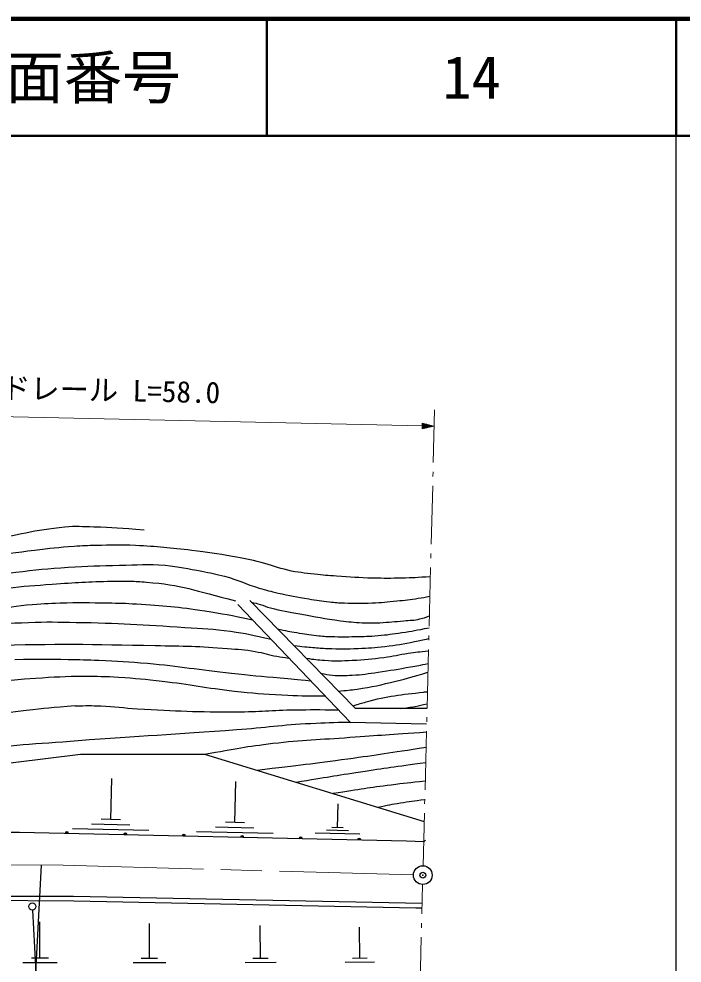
# Model space of a CAD drawing. Units: millimetres, scale not verified. Extents: x 40000 to 680000, y 20000 to 380000.
# Drawn here: x 522778 to 579500, y 299236 to 380000 of the extents above; entities that cross this region are included whole.
import ezdxf
from ezdxf.enums import TextEntityAlignment as Align

# ---------------------------------------------------------------- set-up
doc = ezdxf.new("R2010")
doc.units = ezdxf.units.MM
doc.header["$LTSCALE"] = 1000
doc.header["$PDMODE"] = 32
doc.header["$PDSIZE"] = 500
doc.linetypes.add('CHAIN', pattern=[18.5, 12, -1.5, 3.5, -1.5])
for name, color, linetype, lineweight in [('M-BGD', 7, 'Continuous', 25), ('M-BGD-HTXT', 7, 'Continuous', 13), ('M-BMK', 2, 'CHAIN', 13), ('M-BMK-SRVR', 3, 'Continuous', 25), ('M-STR-HTXT', 7, 'Continuous', 13), ('M-STR-STRC', 7, 'Continuous', 25), ('M-TTL', 2, 'Continuous', 140), ('M-TTL-BAND', 7, 'Continuous', 25), ('M-TTL-LINE', 7, 'Continuous', 50)]:
    doc.layers.add(name, color=color, linetype=linetype, lineweight=lineweight)
doc.layers.add('M-OTRS', color=6, linetype='Continuous')
doc.layers.add('M-TTL-TXT', color=7, linetype='Continuous')
doc.styles.add('ＭＳ ゴシック', font='')
doc.styles.get('ＭＳ ゴシック').set_extended_font_data('MS Gothic')

msp = doc.modelspace()

# ---------------------------------------------------------------- linework, layer by layer
at = {"layer": 'M-BGD'}
for p, q in [((530647, 311519), (530727, 315015)), ((541256, 311264), (541336, 314759)), ((550033, 310827), (550079, 312857)), ((532276, 311045), (528999, 311119)), ((531467, 311500), (529828, 311538)), ((542075, 311245), (540437, 311283)), ((533905, 310570), (527350, 310720)), ((544513, 310315), (537959, 310465)), ((542884, 310790), (539607, 310864)), ((551924, 310277), (548118, 310363)), ((550979, 310552), (549075, 310595)), ((550509, 310817), (549557, 310838)), ((557552, 309756), (557398, 309610)), ((524583, 299655), (524577, 302768)), ((533946, 299641), (533939, 302615)), ((543441, 299633), (543426, 302460)), ((551927, 299642), (551912, 302321)), ((525313, 299657), (523854, 299654)), ((534643, 299643), (533249, 299640)), ((544104, 299637), (542779, 299630)), ((552555, 299645), (551299, 299638)), ((526043, 299269), (523125, 299263)), ((535341, 299272), (532552, 299266)), ((544768, 299287), (542118, 299273)), ((553184, 299313), (550672, 299300))]:
    msp.add_line(p, q, dxfattribs=at)
for points in [[(541496, 329914), (551111, 319855), (557653, 319696)], [(557687, 321006), (551555, 321009), (542517, 330242)], [(509275, 310105), (519497, 316047), (528055, 317094), (538655, 317094), (557442, 311360)], [(557398, 309610), (555931, 309657), (522827, 310419), (516477, 310419), (511058, 310249), (499514, 309317)], [(403193, 262266), (405794, 264394), (411890, 269051), (417732, 273115), (425437, 278195), (433988, 283105), (438137, 285391), (448551, 290471), (451599, 291826), (456171, 293604), (459896, 294959), (466162, 296991), (470649, 298345), (478354, 300377), (485127, 301732), (490884, 302748), (497065, 303595), (500875, 304018), (507394, 304526), (512390, 304780), (519586, 304949), (527460, 304949), (557264, 304353)], [(403375, 261950), (406105, 264080), (412408, 268839), (418161, 272825), (425735, 277710), (434267, 282610), (438399, 284886), (448791, 289956), (451818, 291301), (456371, 293072), (460081, 294421), (466332, 296448), (470804, 297798), (478517, 299925), (485251, 301318), (490995, 302282), (497165, 303152), (500920, 303551), (507427, 304084), (512426, 304421), (519617, 304634), (527482, 304554), (556739, 303968), (557255, 303960)]]:
    msp.add_lwpolyline(points, dxfattribs=at)
for centre, radius in [((526882, 310325), 150), ((526882, 310325), 120), ((526882, 310325), 100), ((526882, 310325), 100), ((526882, 310325), 100), ((526882, 310325), 100), ((531881, 310210), 150), ((531881, 310210), 120), ((531881, 310210), 100), ((531881, 310210), 100), ((531881, 310210), 100), ((531881, 310210), 100), ((536880, 310095), 150), ((536880, 310095), 120), ((536880, 310095), 100), ((536880, 310095), 100), ((536880, 310095), 100), ((536880, 310095), 100), ((541878, 309980), 150), ((541878, 309980), 120), ((541878, 309980), 100), ((541878, 309980), 100), ((541878, 309980), 100), ((541878, 309980), 100), ((546877, 309865), 150), ((546877, 309865), 120), ((546877, 309865), 100), ((546877, 309865), 100), ((546877, 309865), 100), ((546877, 309865), 100), ((551876, 309750), 150), ((551876, 309750), 120), ((551876, 309750), 100), ((551876, 309750), 100), ((551876, 309750), 100), ((551876, 309750), 100)]:
    msp.add_arc(centre, radius, 358.6814, 178.6814, dxfattribs=at)
for points, knots in [([(499079, 329297), (499228, 329369), (499273, 329384), (499399, 329439), (501920, 330537), (503465, 330810), (506092, 331623), (508675, 332422), (510156, 332757), (512769, 333452), (515620, 334210), (517199, 334717), (520084, 335334), (522656, 335884), (524090, 336292), (526707, 336559), (527666, 336657), (528211, 336577), (529175, 336559), (530863, 336527), (531429, 336461), (533489, 336293)], [0, 0, 0, 0, 1, 1, 1, 2, 2, 2, 3, 3, 3, 4, 4, 4, 5, 5, 5, 6, 6, 6, 7, 7, 7, 7]), ([(557973, 332284), (556799, 332207), (556482, 332186), (555524, 332162), (554566, 332138), (554028, 332139), (553069, 332162), (551844, 332190), (551159, 332246), (549936, 332331), (549208, 332382), (548799, 332416), (548074, 332500), (547177, 332604), (546668, 332639), (545788, 332839), (544880, 333045), (544404, 333285), (543502, 333516), (542553, 333759), (542010, 333851), (541046, 334024), (539698, 334267), (538936, 334373), (537575, 334532), (535695, 334752), (534639, 334868), (532749, 334956), (531428, 335017), (530685, 334987), (529362, 334956), (528634, 334938), (528226, 334923), (527500, 334871), (526174, 334776), (525432, 334700), (524113, 334532), (521060, 334144), (519340, 333958), (516324, 333347), (515026, 333084), (514306, 332906), (513022, 332585), (511263, 332145), (510274, 331909), (508534, 331400), (506562, 330822), (505503, 330354), (503536, 329759), (501566, 329163), (500908, 328991), (498459, 328352)], [0, 0, 0, 0, 1, 1, 1, 2, 2, 2, 3, 3, 3, 4, 4, 4, 5, 5, 5, 6, 6, 6, 7, 7, 7, 8, 8, 8, 9, 9, 9, 10, 10, 10, 11, 11, 11, 12, 12, 12, 13, 13, 13, 14, 14, 14, 15, 15, 15, 16, 16, 16, 17, 17, 17, 17]), ([(498544, 327420), (499057, 327637), (499212, 327686), (499644, 327844), (501287, 328444), (502265, 328607), (503962, 329029), (506204, 329586), (507460, 329901), (509720, 330384), (512453, 330967), (513994, 331251), (516747, 331738), (518990, 332135), (520244, 332386), (522504, 332670), (524251, 332889), (525235, 332982), (526992, 333093), (528709, 333201), (529674, 333232), (531394, 333262), (532915, 333289), (533774, 333405), (535289, 333262), (536523, 333146), (537203, 332983), (538422, 332754), (539187, 332611), (539616, 332527), (540369, 332331), (541553, 332022), (542158, 331658), (543332, 331315), (543956, 331133), (544306, 331030), (544941, 330892), (545961, 330669), (546536, 330556), (547566, 330384), (548258, 330268), (548646, 330201), (549344, 330130), (549838, 330079), (550117, 330059), (550614, 330045), (551539, 330018), (552059, 330004), (552984, 330045), (553813, 330082), (554275, 330135), (555101, 330214), (555820, 330284), (556226, 330314), (556938, 330438), (557327, 330505), (557460, 330529), (557931, 330633)], [0, 0, 0, 0, 1, 1, 1, 2, 2, 2, 3, 3, 3, 4, 4, 4, 5, 5, 5, 6, 6, 6, 7, 7, 7, 8, 8, 8, 9, 9, 9, 10, 10, 10, 11, 11, 11, 12, 12, 12, 13, 13, 13, 14, 14, 14, 15, 15, 15, 16, 16, 16, 17, 17, 17, 18, 18, 18, 19, 19, 19, 19]), ([(498628, 325981), (500408, 326678), (500935, 326852), (502438, 327336), (505065, 328180), (506608, 328409), (509296, 329029), (511603, 329561), (512900, 329844), (515223, 330299), (516509, 330551), (517230, 330693), (518525, 330892), (519778, 331084), (520482, 331179), (521742, 331315), (523261, 331478), (524114, 331544), (525637, 331654), (527619, 331796), (528731, 331855), (530717, 331908), (531312, 331923), (531646, 331924), (532241, 331908), (532804, 331892), (533119, 331867), (533680, 331823), (536713, 331584), (537791, 331132), (541300, 330214)], [0, 0, 0, 0, 1, 1, 1, 2, 2, 2, 3, 3, 3, 4, 4, 4, 5, 5, 5, 6, 6, 6, 7, 7, 7, 8, 8, 8, 9, 9, 9, 10, 10, 10, 10]), ([(499097, 325266), (501437, 326005), (502107, 326204), (504068, 326687), (506387, 327258), (507718, 327440), (510070, 327859), (513215, 328418), (514987, 328675), (518149, 329137), (520212, 329438), (520871, 329533), (523436, 329876)], [0, 0, 0, 0, 1, 1, 1, 2, 2, 2, 3, 3, 3, 4, 4, 4, 4]), ([(523436, 329876), (524812, 329983), (525189, 330003), (526314, 330045), (527901, 330104), (528791, 330064), (530378, 330045), (531338, 330034), (531876, 330018), (532834, 329960), (535123, 329823), (536410, 329722), (538676, 329368), (540277, 329118), (540828, 329017), (542753, 328599)], [0, 0, 0, 0, 1, 1, 1, 2, 2, 2, 3, 3, 3, 4, 4, 4, 5, 5, 5, 5]), ([(542650, 330106), (543015, 330031), (543121, 330007), (543417, 329923), (543763, 329824), (543941, 329719), (544287, 329621), (545252, 329347), (545818, 329298), (546804, 329114), (548156, 328861), (548911, 328698), (550275, 328521), (551000, 328427), (551408, 328387), (552138, 328352), (552732, 328323), (553067, 328323), (553662, 328352), (554457, 328391), (554901, 328446), (555694, 328521), (556236, 328573), (556553, 328535), (557080, 328671), (557405, 328755), (557532, 328794), (557895, 328944)], [0, 0, 0, 0, 1, 1, 1, 2, 2, 2, 3, 3, 3, 4, 4, 4, 5, 5, 5, 6, 6, 6, 7, 7, 7, 8, 8, 8, 9, 9, 9, 9]), ([(544367, 326910), (542732, 327286), (542252, 327391), (540877, 327590), (539366, 327808), (538506, 327833), (536982, 327928), (533348, 328156), (531310, 328301), (527669, 328352), (526082, 328374), (525191, 328420), (523605, 328352), (520328, 328211), (518484, 328198), (515223, 327844), (514028, 327714), (513360, 327622), (512175, 327420), (510781, 327184), (510003, 327030), (508619, 326743), (507158, 326440), (506337, 326273), (504894, 325896), (503395, 325505), (502543, 325316), (501084, 324796), (500147, 324461), (499822, 324339), (498713, 323864)], [0, 0, 0, 0, 1, 1, 1, 2, 2, 2, 3, 3, 3, 4, 4, 4, 5, 5, 5, 6, 6, 6, 7, 7, 7, 8, 8, 8, 9, 9, 9, 10, 10, 10, 10]), ([(544890, 327818), (545688, 327658), (545899, 327615), (546550, 327505), (547209, 327393), (547578, 327319), (548243, 327251), (548738, 327200), (549016, 327181), (549513, 327166), (550306, 327143), (550752, 327147), (551545, 327166), (552306, 327185), (552734, 327188), (553492, 327251), (554289, 327317), (554733, 327387), (555524, 327505), (556442, 327641), (556745, 327704), (557862, 327925)], [0, 0, 0, 0, 1, 1, 1, 2, 2, 2, 3, 3, 3, 4, 4, 4, 5, 5, 5, 6, 6, 6, 7, 7, 7, 7]), ([(499475, 322848), (501927, 323380), (502547, 323510), (504512, 323952), (505091, 324083), (505414, 324161), (505994, 324288), (506645, 324429), (507011, 324504), (507664, 324636), (509192, 324944), (510050, 325105), (511582, 325388), (512383, 325536), (512834, 325610), (513639, 325737), (515015, 325954), (515786, 326077), (517170, 326235), (518453, 326382), (519182, 326364), (520472, 326404), (525926, 326575), (528987, 326511), (534442, 326404), (536858, 326357), (538215, 326350), (540623, 326150), (541551, 326073), (542078, 326067), (542994, 325896), (543723, 325761), (544115, 325608), (544846, 325484), (545247, 325416), (545383, 325393), (545875, 325333)], [0, 0, 0, 0, 1, 1, 1, 2, 2, 2, 3, 3, 3, 4, 4, 4, 5, 5, 5, 6, 6, 6, 7, 7, 7, 8, 8, 8, 9, 9, 9, 10, 10, 10, 11, 11, 11, 12, 12, 12, 12]), ([(546296, 326404), (546747, 326352), (546862, 326338), (547226, 326301), (547491, 326274), (547639, 326257), (547904, 326235), (548400, 326194), (548678, 326169), (549174, 326150), (550199, 326112), (550775, 326104), (551799, 326150), (552693, 326191), (553197, 326205), (554085, 326320), (555083, 326448), (555640, 326539), (556627, 326736), (557102, 326830), (557259, 326860), (557838, 326993)], [0, 0, 0, 0, 1, 1, 1, 2, 2, 2, 3, 3, 3, 4, 4, 4, 5, 5, 5, 6, 6, 6, 7, 7, 7, 7]), ([(547340, 325315), (548080, 325203), (548301, 325180), (548920, 325134), (549844, 325066), (550366, 325093), (551291, 325134), (552353, 325182), (552946, 325250), (554000, 325388), (554816, 325495), (555262, 325625), (556077, 325741), (556753, 325838), (556977, 325865), (557812, 325955)], [0, 0, 0, 0, 1, 1, 1, 2, 2, 2, 3, 3, 3, 4, 4, 4, 5, 5, 5, 5]), ([(522420, 325219), (524626, 325242), (525206, 325259), (526992, 325219), (528017, 325196), (528592, 325182), (529616, 325134), (531238, 325059), (532148, 325024), (533765, 324880), (536584, 324630), (538147, 324336), (540962, 324034), (542581, 323860), (543491, 323778), (545113, 323628), (546134, 323534), (546456, 323505), (547729, 323394)], [0, 0, 0, 0, 1, 1, 1, 2, 2, 2, 3, 3, 3, 4, 4, 4, 5, 5, 5, 6, 6, 6, 6]), ([(548582, 324034), (549048, 323930), (549198, 323909), (549598, 323864), (550255, 323791), (550630, 323834), (551291, 323864), (552156, 323904), (552635, 323996), (553492, 324118), (554582, 324273), (555188, 324387), (556272, 324578), (556863, 324683), (557051, 324716), (557784, 324853)], [0, 0, 0, 0, 1, 1, 1, 2, 2, 2, 3, 3, 3, 4, 4, 4, 5, 5, 5, 5]), ([(550090, 322506), (550861, 322564), (551082, 322595), (551714, 322679), (553020, 322852), (553737, 323045), (555016, 323356), (556098, 323620), (556460, 323722), (557765, 324108)], [0, 0, 0, 0, 1, 1, 1, 2, 2, 2, 3, 3, 3, 3]), ([(498798, 320732), (500213, 321000), (500602, 321053), (501761, 321240), (505442, 321831), (507535, 321940), (511242, 322337), (516298, 322878), (519125, 323259), (524198, 323610), (525816, 323722), (526725, 323779), (528346, 323780), (529504, 323780), (530154, 323765), (531310, 323695), (532768, 323606), (533583, 323520), (535035, 323356), (537456, 323083), (538793, 322770), (541216, 322510), (542799, 322340), (543689, 322246), (545280, 322171), (546714, 322103), (547200, 322101), (548956, 322109)], [0, 0, 0, 0, 1, 1, 1, 2, 2, 2, 3, 3, 3, 4, 4, 4, 5, 5, 5, 6, 6, 6, 7, 7, 7, 8, 8, 8, 9, 9, 9, 9]), ([(551376, 321240), (551885, 321419), (552044, 321455), (552476, 321578), (554348, 322114), (555457, 322176), (557387, 322425), (557518, 322442), (557619, 322462), (557726, 322425)], [0, 0, 0, 0, 1, 1, 1, 2, 2, 2, 3, 3, 3, 3]), ([(527584, 321240), (525577, 321085), (525034, 321028), (523404, 320845), (520819, 320555), (519394, 320224), (516817, 319869), (513686, 319436), (511935, 319166), (508791, 318839), (506590, 318610), (505351, 318544), (503145, 318377), (501613, 318261), (501129, 318225), (499221, 318093)], [0, 0, 0, 0, 1, 1, 1, 2, 2, 2, 3, 3, 3, 4, 4, 4, 5, 5, 5, 5]), ([(527584, 321240), (528630, 321267), (528926, 321265), (529786, 321240), (531013, 321203), (531693, 321052), (532918, 320986), (536222, 320806), (538076, 320711), (541385, 320732), (543337, 320744), (544428, 320876), (546380, 320901), (547835, 320920), (548309, 320921), (550106, 320901)], [0, 0, 0, 0, 1, 1, 1, 2, 2, 2, 3, 3, 3, 4, 4, 4, 5, 5, 5, 5]), ([(555393, 321007), (556004, 321083), (556176, 321101), (556672, 321196), (557075, 321273), (557211, 321305), (557697, 321426)], [0, 0, 0, 0, 1, 1, 1, 2, 2, 2, 2]), ([(482118, 312180), (483242, 312849), (483543, 313042), (484489, 313535), (485014, 313808), (485307, 313963), (485844, 314212), (486718, 314619), (487219, 314826), (488130, 315144), (488773, 315369), (489151, 315452), (489823, 315567), (491001, 315768), (491677, 315775), (492871, 315821), (494226, 315873), (494987, 315857), (496342, 315821), (497402, 315793), (497992, 315677), (499052, 315652), (500572, 315615), (501425, 315618), (502946, 315652), (503840, 315671), (504340, 315682), (505232, 315736), (506392, 315806), (507041, 315866), (508196, 315990), (510614, 316252), (511964, 316439), (514376, 316752), (514914, 316822), (515215, 316862), (515752, 316939), (516141, 316995), (516359, 317024), (516747, 317091), (517412, 317205), (517772, 317342), (518440, 317430), (522095, 317908), (524164, 317988), (527838, 318276), (533126, 318691), (536096, 318805), (541385, 319208), (543872, 319397), (545256, 319625), (547747, 319744), (549060, 319807), (549497, 319829), (551111, 319855)], [0, 0, 0, 0, 1, 1, 1, 2, 2, 2, 3, 3, 3, 4, 4, 4, 5, 5, 5, 6, 6, 6, 7, 7, 7, 8, 8, 8, 9, 9, 9, 10, 10, 10, 11, 11, 11, 12, 12, 12, 13, 13, 13, 14, 14, 14, 15, 15, 15, 16, 16, 16, 17, 17, 17, 18, 18, 18, 18]), ([(538655, 317094), (541421, 317614), (542205, 317752), (544500, 318035), (547062, 318351), (548514, 318359), (551088, 318550), (553645, 318740), (554451, 318795), (557636, 319012)], [0, 0, 0, 0, 1, 1, 1, 2, 2, 2, 3, 3, 3, 3]), ([(557602, 317678), (554368, 317174), (553528, 317046), (550910, 316686), (547884, 316269), (546908, 316160), (543149, 315722)], [0, 0, 0, 0, 1, 1, 1, 2, 2, 2, 2]), ([(546479, 314706), (549149, 315157), (549836, 315273), (551993, 315603), (554168, 315936), (554865, 316031), (557570, 316403)], [0, 0, 0, 0, 1, 1, 1, 2, 2, 2, 2]), ([(557529, 314801), (556124, 314654), (555756, 314608), (554621, 314466), (552674, 314223), (552047, 314113), (549651, 313738)], [0, 0, 0, 0, 1, 1, 1, 2, 2, 2, 2]), ([(553469, 312573), (554395, 312762), (554644, 312812), (555402, 312939), (556215, 313076), (556484, 313110), (557490, 313240)], [0, 0, 0, 0, 1, 1, 1, 2, 2, 2, 2])]:
    msp.add_open_spline(points, degree=3, knots=knots, dxfattribs=at)
at = {"layer": 'M-BGD-HTXT'}
for p, q in [((558220, 342059), (558335, 346568)), ((558190, 340859), (558200, 341259)), ((558043, 335061), (558170, 340059)), ((558013, 333861), (558023, 334261)), ((557866, 328063), (557992, 333061)), ((557835, 326863), (557845, 327263)), ((557688, 321065), (557815, 326064)), ((557658, 319866), (557668, 320266)), ((557511, 314068), (557637, 319066)), ((557480, 312868), (557490, 313268)), ((557346, 307559), (557460, 312068)), ((557242, 303460), (557305, 305959)), ((557211, 302260), (557222, 302660)), ((557064, 296462), (557191, 301460))]:
    msp.add_line(p, q, dxfattribs=at)
at = {"layer": 'M-BMK'}
msp.add_lwpolyline([(516542, 307683), (526566, 307611), (556526, 306781)], dxfattribs=at)
at = {"layer": 'M-BMK-SRVR'}
msp.add_line((523016, 275484), (524703, 307624), dxfattribs=at)
msp.add_circle((557325, 306759), 800, dxfattribs=at)
at = {"layer": 'M-OTRS'}
msp.add_point((557325, 306759), dxfattribs=at)
at = {"layer": 'M-STR-HTXT'}
for p, q in [((498891, 346485), (557260, 345182)), ((557266, 345432), (557255, 344932)), ((558260, 345159), (557255, 344932)), ((557456, 344977), (557256, 344982)), ((557257, 345032), (557657, 345023)), ((557858, 345068), (557258, 345082)), ((557259, 345132), (558059, 345114)), ((558260, 345159), (557260, 345182)), ((557261, 345232), (558061, 345214)), ((557862, 345268), (557263, 345282)), ((557264, 345332), (557664, 345323)), ((557465, 345377), (557265, 345382)), ((558260, 345159), (557266, 345432))]:
    msp.add_line(p, q, dxfattribs=at)
at = {"layer": 'M-STR-STRC'}
msp.add_line((523942, 303775), (526456, 255080), dxfattribs=at)
msp.add_circle((523927, 304079), 305, dxfattribs=at)
at = {"layer": 'M-TTL'}
msp.add_line((680000, 380000), (40000, 380000), dxfattribs=at)
at = {"layer": 'M-TTL-BAND'}
msp.add_line((579000, 20000), (579000, 370000), dxfattribs=at)
at = {"layer": 'M-TTL-LINE'}
for p, q in [((543997, 380000), (543997, 370000)), ((579000, 380000), (579000, 370000)), ((40000, 370000), (680000, 370000))]:
    msp.add_line(p, q, dxfattribs=at)

# ---------------------------------------------------------------- texts
at = {"layer": 'M-STR-HTXT', "style": 'ＭＳ ゴシック'}
msp.add_text('ガードレール L=58.0', height=1833, rotation=358.721, dxfattribs=at).set_placement((528098, 346833), align=Align.BOTTOM_CENTER)
at = {"layer": 'M-TTL-TXT', "style": 'ＭＳ ゴシック'}
for s, p in [('図面番号', (526622, 375000)), ('14', (561497, 375000))]:
    msp.add_text(s, height=3666, dxfattribs=at).set_placement(p, align=Align.MIDDLE_CENTER)

doc.saveas('drawing.dxf')
